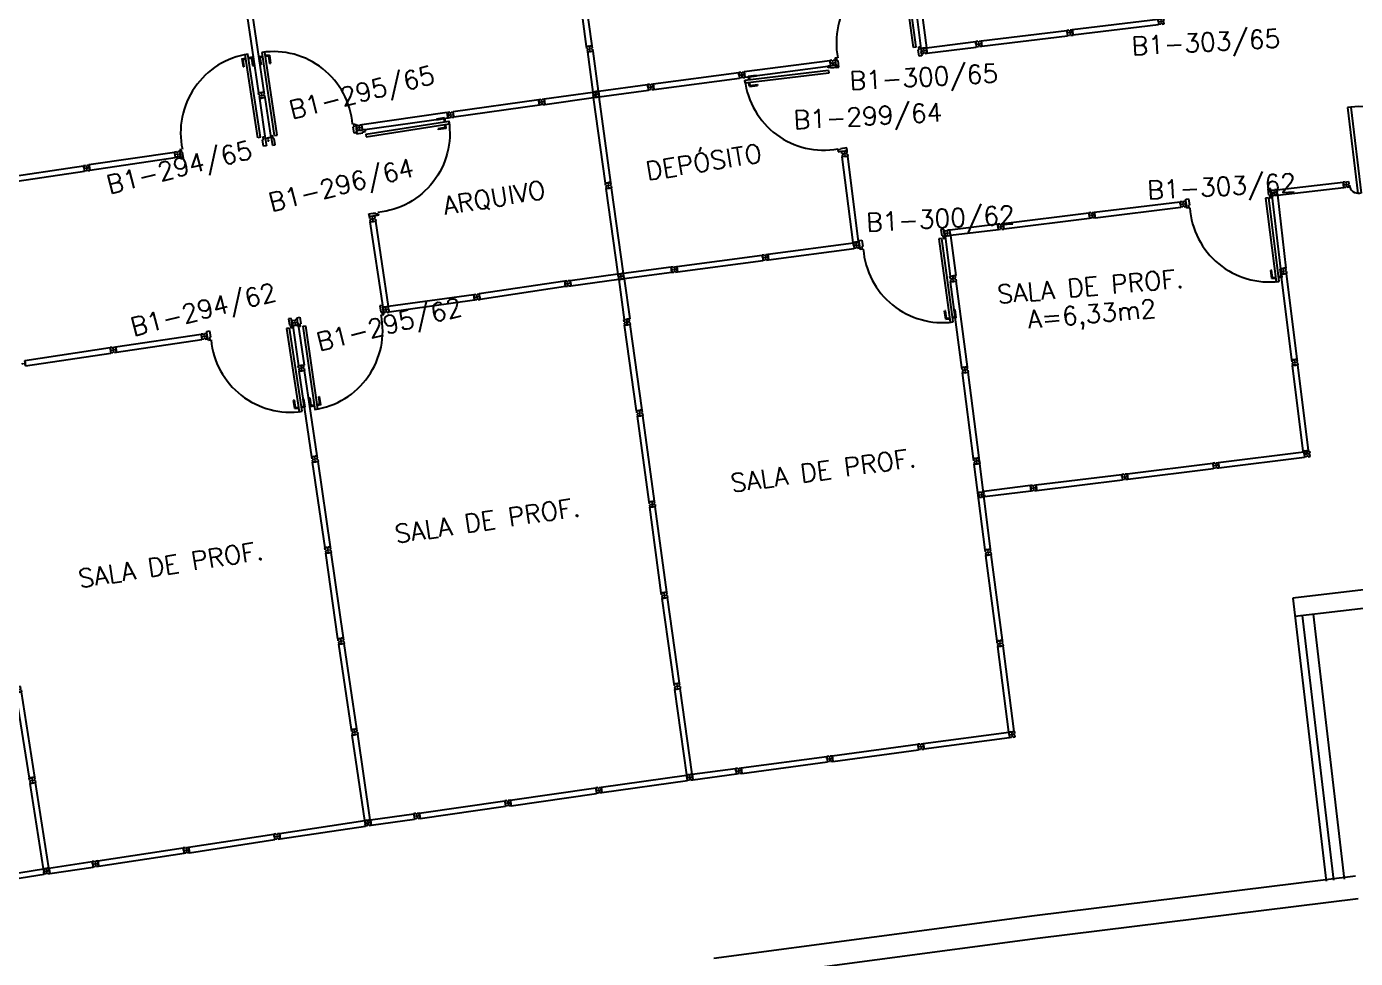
# Model space of a CAD drawing. Header units: millimetres. Extents: x 2757 to 3055, y 1102 to 1216.
# Drawn here: x 2847.41 to 2861.88, y 1186.53 to 1196.67 of the extents above; entities that cross this region are included whole.
import ezdxf

# ---------------------------------------------------------------- set-up
doc = ezdxf.new("R2010")
doc.units = ezdxf.units.MM
for name, color, linetype in [('BANC', 2, 'Continuous'), ('DIV', 2, 'Continuous'), ('ESC', 1, 'Continuous'), ('TEXTO', 2, 'Continuous'), ('TEXTO-ENDEREÇO', 2, 'Continuous'), ('ÁREA', 2, 'Continuous')]:
    doc.layers.add(name, color=color, linetype=linetype)
doc.styles.add('UNB-100', font='simplex.shx', dxfattribs={"height": 0.2})
doc.styles.add('UNB-100-1', font='simplex.shx', dxfattribs={"height": 0.2})

# ---------------------------------------------------------------- blocks, each defined once
blk = doc.blocks.new('DIVMT-SLC')
for p, q in [((-0.03, 0.03), (-0.03, 0.006)), ((-0.008, 0.03), (-0.03, 0.03)), ((-0.0185, 0.006), (-0.03, 0.006)), ((-0.0185, -0.006), (-0.0185, 0.006)), ((-0.008, 0.03), (-0.008, 0.02)), ((-0.008, 0.02), (0.008, 0.02)), ((-0.0051, 0), (0.0051, 0)), ((0.0051, 0), (-0.0051, 0)), ((-0.0051, 0), (0.0051, 0)), ((0, -0.0051), (0, 0.0051)), ((0, 0.0051), (0, -0.0051)), ((0.008, 0.03), (0.008, 0.02)), ((0.008, 0.03), (0.03, 0.03)), ((0.0205, 0.006), (0.03, 0.006)), ((0.0205, -0.006), (0.0205, 0.006)), ((0.0205, 0.006), (0.0205, -0.006)), ((0.0205, 0.006), (0.03, 0.006)), ((0.97, 0.03), (0.03, 0.03)), ((0.03, 0.006), (0.03, 0.03)), ((0.03, -0.03), (0.03, 0.03)), ((0.03, -0.005), (0.03, 0.005)), ((0.97, -0.03), (0.97, 0.03)), ((0.97, 0.03), (0.97, 0.009)), ((0.97, 0.009), (0.97, 0.027)), ((0.9795, 0.006), (0.97, 0.006)), ((0.97, -0.005), (0.97, 0.005)), ((0.9795, 0.006), (0.9795, -0.006)), ((1.0051, 0), (0.9949, 0)), ((1, 0.0051), (1, -0.0051)), ((-0.0185, -0.006), (-0.03, -0.006)), ((-0.03, -0.03), (-0.03, -0.006)), ((-0.008, -0.03), (-0.03, -0.03)), ((-0.008, -0.03), (-0.008, -0.02)), ((-0.008, -0.02), (0.008, -0.02)), ((0.008, -0.03), (0.008, -0.02)), ((0.008, -0.03), (0.03, -0.03)), ((0.0205, -0.006), (0.03, -0.006)), ((0.0205, -0.006), (0.03, -0.006)), ((0.03, -0.006), (0.03, -0.03)), ((0.97, -0.03), (0.03, -0.03)), ((0.9795, -0.006), (0.97, -0.006)), ((0.97, -0.009), (0.97, -0.027))]:
    blk.add_line(p, q)
blk = doc.blocks.new('PDV2D-SLC')
at = {"layer": 'DIV'}
for p, q in [((0.03, 0.05), (0.06, 0.05)), ((0.03, 0.035), (0.03, 0.05)), ((0.03, -0.035), (0.03, 0.035)), ((0.06, 0.05), (0.06, -0.02)), ((0.941, 0.05), (0.941, -0.02)), ((0.971, 0.05), (0.941, 0.05)), ((0.971, 0.035), (0.971, 0.05)), ((0.971, -0.035), (0.971, 0.035)), ((0.03, -0.05), (0.03, -0.035)), ((0.05, -0.05), (0.03, -0.05)), ((0.05, -0.02), (0.06, -0.02)), ((0.05, -0.02), (0.05, -0.05)), ((0.079, -0.05), (0.109, -0.05)), ((0.079, -0.05), (0.079, -0.965)), ((0.109, -0.05), (0.109, -0.965)), ((0.951, -0.02), (0.941, -0.02)), ((0.951, -0.02), (0.951, -0.05)), ((0.951, -0.05), (0.971, -0.05)), ((0.971, -0.05), (0.971, -0.035)), ((0.109, -0.965), (0.079, -0.965))]:
    blk.add_line(p, q, dxfattribs=at)
at = {"layer": 'DIV', "color": 1}
for p, q in [((0.036, -0.925), (0.036, -0.835)), ((0.046, -0.835), (0.036, -0.835)), ((0.046, -0.915), (0.046, -0.835)), ((0.141, -0.915), (0.141, -0.835)), ((0.141, -0.835), (0.151, -0.835)), ((0.151, -0.925), (0.151, -0.835)), ((0.036, -0.925), (0.076, -0.925)), ((0.046, -0.915), (0.076, -0.915)), ((0.141, -0.915), (0.111, -0.915)), ((0.151, -0.925), (0.111, -0.925))]:
    blk.add_line(p, q, dxfattribs=at)
blk.add_arc((0.076, -0.1), 0.865, 270, 3.3214, dxfattribs=at)
blk = doc.blocks.new('MTT-SLC')
for p, q in [((-0.008, 0.03), (-0.03, 0.03)), ((-0.03, 0.03), (-0.03, 0.006)), ((-0.0185, 0.006), (-0.03, 0.006)), ((-0.0185, -0.006), (-0.0185, 0.006)), ((-0.008, 0.03), (-0.008, 0.02)), ((-0.008, 0.02), (0.008, 0.02)), ((-0.0051, 0), (0.0051, 0)), ((0, -0.0051), (0, 0.0051)), ((0.008, 0.03), (0.03, 0.03)), ((0.008, 0.03), (0.008, 0.02)), ((0.0205, -0.006), (0.0205, 0.006)), ((0.0205, 0.006), (0.03, 0.006)), ((0.03, 0.006), (0.03, 0.03)), ((-0.03, -0.03), (-0.03, -0.006)), ((-0.0185, -0.006), (-0.03, -0.006)), ((-0.008, -0.03), (-0.03, -0.03)), ((-0.008, -0.02), (0.008, -0.02)), ((-0.008, -0.03), (-0.008, -0.02)), ((0.008, -0.03), (0.008, -0.02)), ((0.008, -0.03), (0.03, -0.03)), ((0.0205, -0.006), (0.03, -0.006)), ((0.03, -0.006), (0.03, -0.03))]:
    blk.add_line(p, q)
blk = doc.blocks.new('MDIVMT-SLC')
for p, q in [((-0.03, 0.03), (-0.03, 0.006)), ((-0.008, 0.03), (-0.03, 0.03)), ((-0.0185, 0.006), (-0.03, 0.006)), ((-0.0185, -0.006), (-0.0185, 0.006)), ((-0.008, 0.03), (-0.008, 0.02)), ((-0.008, 0.02), (0.008, 0.02)), ((-0.0051, 0), (0.0051, 0)), ((-0.0051, 0), (0.0051, 0)), ((0, -0.0051), (0, 0.0051)), ((0, -0.0051), (0, 0.0051)), ((0.008, 0.03), (0.008, 0.02)), ((0.008, 0.03), (0.03, 0.03)), ((0.0205, 0.006), (0.03, 0.006)), ((0.0205, -0.006), (0.0205, 0.006)), ((0.0205, 0.006), (0.03, 0.006)), ((0.0205, -0.006), (0.0205, 0.006)), ((0.03, 0.03), (0.03, -0.03)), ((0.03, 0.03), (0.47, 0.03)), ((0.03, 0.006), (0.03, 0.03)), ((0.03, 0.009), (0.03, 0.027)), ((0.03, 0.005), (0.03, -0.005)), ((0.47, 0.03), (0.47, -0.03)), ((0.4795, 0.006), (0.47, 0.006)), ((0.47, 0.005), (0.47, -0.005)), ((0.4795, -0.006), (0.4795, 0.006)), ((0.4949, 0), (0.5051, 0)), ((0.5051, 0), (0.4949, 0)), ((0.5, -0.0051), (0.5, 0.0051)), ((-0.0185, -0.006), (-0.03, -0.006)), ((-0.03, -0.03), (-0.03, -0.006)), ((-0.008, -0.03), (-0.03, -0.03)), ((-0.008, -0.03), (-0.008, -0.02)), ((-0.008, -0.02), (0.008, -0.02)), ((0.008, -0.03), (0.008, -0.02)), ((0.008, -0.03), (0.03, -0.03)), ((0.0205, -0.006), (0.03, -0.006)), ((0.0205, -0.006), (0.03, -0.006)), ((0.03, -0.006), (0.03, -0.03)), ((0.03, -0.03), (0.03, -0.009)), ((0.03, -0.009), (0.03, -0.027)), ((0.03, -0.03), (0.47, -0.03)), ((0.4795, -0.006), (0.47, -0.006))]:
    blk.add_line(p, q)
blk = doc.blocks.new('PDV2E-SLC')
at = {"layer": 'DIV', "color": 1}
for p, q in [((0.023, 0.925), (0.063, 0.925)), ((0.023, 0.925), (0.023, 0.835)), ((0.033, 0.915), (0.063, 0.915)), ((0.033, 0.915), (0.033, 0.835)), ((0.138, 0.925), (0.097, 0.925)), ((0.128, 0.915), (0.097, 0.915)), ((0.128, 0.915), (0.128, 0.835)), ((0.138, 0.925), (0.138, 0.835)), ((0.033, 0.835), (0.023, 0.835)), ((0.128, 0.835), (0.137, 0.835))]:
    blk.add_line(p, q, dxfattribs=at)
at = {"layer": 'DIV'}
for p, q in [((0.065, 0.05), (0.065, 0.965)), ((0.095, 0.965), (0.065, 0.965)), ((0.095, 0.05), (0.095, 0.965)), ((0.049, 0.05), (0.029, 0.05)), ((0.029, 0.05), (0.029, 0.035)), ((0.029, 0.035), (0.029, -0.035)), ((0.049, 0.02), (0.049, 0.05)), ((0.049, 0.02), (0.059, 0.02)), ((0.059, -0.05), (0.059, 0.02)), ((0.065, 0.05), (0.095, 0.05)), ((0.928, -0.05), (0.928, 0.02)), ((0.938, 0.02), (0.928, 0.02)), ((0.938, 0.05), (0.958, 0.05)), ((0.938, 0.02), (0.938, 0.05)), ((0.958, 0.05), (0.958, 0.035)), ((0.958, 0.035), (0.958, -0.035)), ((0.029, -0.035), (0.029, -0.05)), ((0.029, -0.05), (0.059, -0.05)), ((0.958, -0.05), (0.928, -0.05)), ((0.958, -0.035), (0.958, -0.05))]:
    blk.add_line(p, q, dxfattribs=at)
at = {"layer": 'DIV', "color": 1}
blk.add_arc((0.062, 0.1), 0.865, 356.6786, 90, dxfattribs=at)
blk = doc.blocks.new('PDVDP-SLC')
for p, q in [((0.112, 0.84), (0.112, -0.1)), ((0.147, 0.84), (0.112, 0.84)), ((0.147, 0.84), (0.147, -0.1)), ((1.853, 0.84), (1.888, 0.84)), ((1.853, 0.84), (1.853, -0.1)), ((1.888, 0.84), (1.888, -0.1)), ((0.009, 0), (-0.009, 0)), ((0, -0.012), (0, 0.01)), ((0.147, -0.1), (0.112, -0.1))]:
    blk.add_line(p, q)
for centre, radius, start, end in [((0.148, -0.002), 0.843, 0, 90), ((1.853, -0.002), 0.843, 90, 180), ((0.131, 0), 0.101, 180, 270), ((1.87, 0), 0.101, 270, 0)]:
    blk.add_arc(centre, radius, start, end)
blk = doc.blocks.new('ESCBSL-SLC')
for p, q in [((0.005, 3.105), (4.007, 3.105)), ((0.005, 3.105), (0.005, 2.905)), ((4.007, 3.105), (4.007, 0.005)), ((0.005, 2.905), (4.007, 2.905)), ((0.254, 1.755), (0.254, 2.905)), ((0.504, 1.755), (0.504, 2.905)), ((0.754, 1.755), (0.754, 2.905)), ((1.004, 1.755), (1.004, 2.905)), ((1.254, 1.755), (1.254, 2.905)), ((1.504, 1.755), (1.504, 2.905)), ((1.754, 1.755), (1.754, 2.905)), ((2.004, 1.755), (2.004, 2.905)), ((2.254, 1.755), (2.254, 2.905)), ((2.504, 1.755), (2.504, 2.905)), ((3.807, 2.905), (3.807, 0.005)), ((3.927, 2.905), (3.927, 0.005)), ((0.102, 1.755), (2.702, 1.755)), ((0.102, 1.755), (0.102, 1.655)), ((2.702, 1.755), (2.702, 1.152)), ((0.102, 1.655), (2.602, 1.655)), ((0.254, 1.555), (0.254, 1.655)), ((0.504, 1.555), (0.504, 1.655)), ((0.754, 1.555), (0.754, 1.655)), ((1.004, 1.555), (1.004, 1.655)), ((1.254, 1.555), (1.254, 1.655)), ((1.504, 1.555), (1.504, 1.655)), ((1.754, 1.555), (1.754, 1.655)), ((2.004, 1.555), (2.004, 1.655)), ((2.254, 1.555), (2.254, 1.655)), ((2.504, 1.252), (2.504, 1.655)), ((2.602, 1.655), (2.602, 1.252)), ((0.254, 1.555), (0.747, 1.555)), ((0.747, 1.555), (1.533, 1.555)), ((1.468, 1.555), (1.745, 1.555)), ((1.745, 1.555), (2.504, 1.555)), ((0.254, 1.352), (2.504, 1.352)), ((0.254, 1.252), (0.254, 1.352)), ((0.504, 1.252), (0.504, 1.352)), ((0.754, 1.252), (0.754, 1.352)), ((1.004, 1.252), (1.004, 1.352)), ((1.254, 1.252), (1.254, 1.352)), ((1.504, 1.252), (1.504, 1.352)), ((1.754, 1.252), (1.754, 1.352)), ((2.004, 1.252), (2.004, 1.352)), ((2.254, 1.252), (2.254, 1.352)), ((0.102, 1.252), (2.602, 1.252)), ((0.102, 1.252), (0.102, 1.152)), ((0.102, 1.152), (2.702, 1.152)), ((0.254, 0.005), (0.254, 1.152)), ((0.504, 0.005), (0.504, 1.152)), ((0.754, 0.005), (0.754, 1.152)), ((1.004, 0.005), (1.004, 1.152)), ((1.254, 0.005), (1.254, 1.152)), ((1.504, 0.005), (1.504, 1.152)), ((1.754, 0.005), (1.754, 1.152)), ((2.004, 0.005), (2.004, 1.152)), ((2.254, 0.005), (2.254, 1.152)), ((2.504, 0.005), (2.504, 1.152))]:
    blk.add_line(p, q)

msp = doc.modelspace()

# ---------------------------------------------------------------- linework, layer by layer
at = {"layer": 'BANC'}
for p, q in [((2861.878, 1187.431), (2858.386, 1186.998)), ((2861.908, 1187.183), (2858.417, 1186.75)), ((2858.384, 1186.998), (2854.896, 1186.535)), ((2858.417, 1186.75), (2854.929, 1186.287))]:
    msp.add_line(p, q, dxfattribs=at)
at = {"layer": 'DIV'}
for p, q in [((2857.767, 1196.513), (2857.745, 1196.51)), ((2857.767, 1196.513), (2857.768, 1196.503)), ((2857.783, 1196.514), (2857.804, 1196.517)), ((2857.783, 1196.514), (2857.784, 1196.505)), ((2857.804, 1196.517), (2857.807, 1196.493)), ((2857.177, 1196.408), (2857.187, 1196.409)), ((2857.182, 1196.403), (2857.181, 1196.413)), ((2857.201, 1196.417), (2857.211, 1196.418)), ((2857.203, 1196.405), (2857.201, 1196.417)), ((2857.203, 1196.405), (2857.212, 1196.406)), ((2857.208, 1196.441), (2857.745, 1196.51)), ((2857.208, 1196.441), (2857.215, 1196.382)), ((2857.21, 1196.421), (2857.208, 1196.439)), ((2857.211, 1196.417), (2857.212, 1196.407)), ((2857.212, 1196.403), (2857.215, 1196.385)), ((2857.215, 1196.382), (2857.212, 1196.403)), ((2857.215, 1196.382), (2857.752, 1196.45)), ((2857.745, 1196.51), (2857.752, 1196.45)), ((2857.748, 1196.486), (2857.745, 1196.51)), ((2857.757, 1196.487), (2857.748, 1196.486)), ((2857.757, 1196.487), (2857.748, 1196.486)), ((2857.748, 1196.485), (2857.749, 1196.475)), ((2857.759, 1196.475), (2857.749, 1196.474)), ((2857.759, 1196.475), (2857.749, 1196.474)), ((2857.749, 1196.474), (2857.752, 1196.45)), ((2857.774, 1196.453), (2857.752, 1196.45)), ((2857.759, 1196.475), (2857.757, 1196.487)), ((2857.757, 1196.487), (2857.759, 1196.475)), ((2857.784, 1196.505), (2857.768, 1196.503)), ((2857.783, 1196.484), (2857.773, 1196.483)), ((2857.773, 1196.483), (2857.783, 1196.484)), ((2857.783, 1196.484), (2857.773, 1196.483)), ((2857.789, 1196.465), (2857.773, 1196.463)), ((2857.774, 1196.453), (2857.773, 1196.463)), ((2857.779, 1196.479), (2857.778, 1196.489)), ((2857.778, 1196.489), (2857.779, 1196.479)), ((2857.79, 1196.455), (2857.789, 1196.465)), ((2857.79, 1196.455), (2857.812, 1196.458)), ((2857.796, 1196.492), (2857.807, 1196.493)), ((2857.796, 1196.492), (2857.797, 1196.48)), ((2857.797, 1196.48), (2857.809, 1196.481)), ((2857.812, 1196.458), (2857.809, 1196.481)), ((2853.048, 1195.885), (2853.578, 1195.96)), ((2853.578, 1195.96), (2853.586, 1195.9)), ((2853.591, 1195.937), (2853.581, 1195.936)), ((2853.581, 1195.935), (2853.583, 1195.925)), ((2853.592, 1195.926), (2853.591, 1195.937)), ((2853.617, 1195.935), (2853.607, 1195.934)), ((2853.607, 1195.934), (2853.617, 1195.935)), ((2853.607, 1195.934), (2853.617, 1195.935)), ((2853.612, 1195.929), (2853.611, 1195.939)), ((2853.612, 1195.929), (2853.611, 1195.939)), ((2853.631, 1195.943), (2853.641, 1195.944)), ((2853.633, 1195.931), (2853.631, 1195.943)), ((2853.633, 1195.931), (2853.642, 1195.932)), ((2853.638, 1195.968), (2854.174, 1196.041)), ((2853.638, 1195.968), (2853.645, 1195.908)), ((2853.64, 1195.947), (2853.638, 1195.965)), ((2853.641, 1195.943), (2853.642, 1195.933)), ((2853.645, 1195.908), (2854.182, 1195.981)), ((2854.196, 1196.044), (2854.174, 1196.041)), ((2854.177, 1196.017), (2854.174, 1196.041)), ((2854.174, 1196.041), (2854.182, 1195.981)), ((2854.186, 1196.018), (2854.177, 1196.017)), ((2854.186, 1196.018), (2854.177, 1196.017)), ((2854.177, 1196.016), (2854.178, 1196.006)), ((2854.188, 1196.006), (2854.179, 1196.005)), ((2854.188, 1196.006), (2854.179, 1196.005)), ((2854.179, 1196.005), (2854.182, 1195.981)), ((2854.203, 1195.984), (2854.182, 1195.981)), ((2854.186, 1196.018), (2854.188, 1196.006)), ((2854.188, 1196.006), (2854.186, 1196.018)), ((2854.196, 1196.044), (2854.197, 1196.034)), ((2854.213, 1196.036), (2854.197, 1196.034)), ((2854.213, 1196.016), (2854.202, 1196.014)), ((2854.202, 1196.014), (2854.213, 1196.016)), ((2854.213, 1196.016), (2854.202, 1196.014)), ((2854.218, 1195.996), (2854.202, 1195.994)), ((2854.203, 1195.984), (2854.202, 1195.994)), ((2854.207, 1196.02), (2854.208, 1196.01)), ((2854.208, 1196.01), (2854.207, 1196.02)), ((2854.212, 1196.046), (2854.233, 1196.049)), ((2854.212, 1196.046), (2854.213, 1196.036)), ((2854.219, 1195.986), (2854.218, 1195.996)), ((2854.219, 1195.986), (2854.241, 1195.989)), ((2854.225, 1196.023), (2854.237, 1196.025)), ((2854.225, 1196.023), (2854.227, 1196.011)), ((2854.227, 1196.011), (2854.238, 1196.013)), ((2854.233, 1196.049), (2854.237, 1196.025)), ((2854.241, 1195.989), (2854.238, 1196.013)), ((2853.01, 1195.88), (2852.989, 1195.877)), ((2852.989, 1195.877), (2852.992, 1195.853)), ((2853.003, 1195.854), (2852.992, 1195.853)), ((2853.005, 1195.842), (2852.993, 1195.841)), ((2852.997, 1195.817), (2852.993, 1195.841)), ((2853.019, 1195.82), (2852.997, 1195.817)), ((2853.005, 1195.842), (2853.003, 1195.854)), ((2853.01, 1195.88), (2853.012, 1195.87)), ((2853.012, 1195.87), (2853.028, 1195.872)), ((2853.017, 1195.85), (2853.027, 1195.852)), ((2853.017, 1195.85), (2853.027, 1195.852)), ((2853.017, 1195.83), (2853.033, 1195.832)), ((2853.019, 1195.82), (2853.017, 1195.83)), ((2853.023, 1195.846), (2853.022, 1195.856)), ((2853.023, 1195.846), (2853.022, 1195.856)), ((2853.026, 1195.882), (2853.048, 1195.885)), ((2853.026, 1195.882), (2853.028, 1195.872)), ((2853.034, 1195.822), (2853.033, 1195.832)), ((2853.034, 1195.822), (2853.056, 1195.825)), ((2853.042, 1195.86), (2853.051, 1195.861)), ((2853.042, 1195.86), (2853.051, 1195.861)), ((2853.043, 1195.848), (2853.042, 1195.86)), ((2853.043, 1195.848), (2853.042, 1195.86)), ((2853.043, 1195.848), (2853.053, 1195.849)), ((2853.043, 1195.848), (2853.053, 1195.849)), ((2853.051, 1195.861), (2853.048, 1195.885)), ((2853.048, 1195.885), (2853.056, 1195.825)), ((2853.051, 1195.864), (2853.048, 1195.882)), ((2853.051, 1195.86), (2853.053, 1195.85)), ((2853.053, 1195.849), (2853.056, 1195.825)), ((2853.053, 1195.846), (2853.056, 1195.828)), ((2853.056, 1195.825), (2853.053, 1195.846)), ((2853.056, 1195.825), (2853.586, 1195.9)), ((2853.592, 1195.926), (2853.583, 1195.924)), ((2853.645, 1195.908), (2853.643, 1195.929)), ((2853.643, 1195.929), (2853.645, 1195.911)), ((2861.022, 1194.897), (2861.746, 1194.98)), ((2861.029, 1194.838), (2861.752, 1194.92)), ((2861.767, 1194.983), (2861.746, 1194.98)), ((2861.748, 1194.956), (2861.746, 1194.98)), ((2861.752, 1194.92), (2861.746, 1194.98)), ((2861.758, 1194.957), (2861.748, 1194.956)), ((2861.758, 1194.957), (2861.748, 1194.956)), ((2861.749, 1194.945), (2861.748, 1194.955)), ((2861.759, 1194.945), (2861.75, 1194.944)), ((2861.759, 1194.945), (2861.75, 1194.944)), ((2861.75, 1194.944), (2861.752, 1194.92)), ((2861.774, 1194.923), (2861.752, 1194.92)), ((2861.759, 1194.945), (2861.758, 1194.957)), ((2861.758, 1194.957), (2861.759, 1194.945)), ((2861.767, 1194.983), (2861.769, 1194.973)), ((2861.784, 1194.974), (2861.769, 1194.973)), ((2861.789, 1194.935), (2861.773, 1194.933)), ((2861.774, 1194.923), (2861.773, 1194.933)), ((2861.784, 1194.954), (2861.774, 1194.953)), ((2861.774, 1194.953), (2861.784, 1194.954)), ((2861.784, 1194.954), (2861.774, 1194.953)), ((2861.779, 1194.949), (2861.778, 1194.959)), ((2861.778, 1194.959), (2861.779, 1194.949)), ((2861.783, 1194.984), (2861.805, 1194.987)), ((2861.783, 1194.984), (2861.784, 1194.974)), ((2861.79, 1194.925), (2861.789, 1194.935)), ((2861.79, 1194.925), (2861.812, 1194.927)), ((2861.796, 1194.962), (2861.808, 1194.963)), ((2861.798, 1194.95), (2861.796, 1194.962)), ((2861.798, 1194.95), (2861.809, 1194.951)), ((2861.805, 1194.987), (2861.808, 1194.963)), ((2861.812, 1194.927), (2861.809, 1194.951)), ((2860.962, 1194.892), (2860.986, 1194.895)), ((2860.965, 1194.87), (2860.962, 1194.892)), ((2860.965, 1194.87), (2860.975, 1194.872)), ((2860.967, 1194.854), (2860.977, 1194.856)), ((2860.967, 1194.854), (2860.969, 1194.833)), ((2861.029, 1194.84), (2860.969, 1194.833)), ((2860.993, 1194.836), (2860.969, 1194.833)), ((2860.969, 1194.833), (2860.99, 1194.835)), ((2860.969, 1194.833), (2861.063, 1194.038)), ((2860.99, 1194.835), (2860.972, 1194.833)), ((2860.975, 1194.872), (2860.977, 1194.856)), ((2860.987, 1194.884), (2860.986, 1194.895)), ((2860.987, 1194.884), (2860.999, 1194.885)), ((2860.99, 1194.865), (2861.001, 1194.867)), ((2860.99, 1194.865), (2861.001, 1194.867)), ((2860.991, 1194.863), (2861.001, 1194.865)), ((2860.992, 1194.845), (2861.004, 1194.846)), ((2860.992, 1194.845), (2861.004, 1194.846)), ((2860.992, 1194.845), (2860.993, 1194.836)), ((2860.992, 1194.845), (2860.993, 1194.836)), ((2861.004, 1194.837), (2860.994, 1194.836)), ((2860.995, 1194.871), (2860.996, 1194.861)), ((2860.995, 1194.871), (2860.996, 1194.861)), ((2860.995, 1194.869), (2860.996, 1194.859)), ((2861.022, 1194.899), (2860.998, 1194.897)), ((2860.999, 1194.885), (2860.998, 1194.897)), ((2861.004, 1194.846), (2861.005, 1194.837)), ((2861.004, 1194.846), (2861.005, 1194.837)), ((2861.005, 1194.837), (2861.029, 1194.84)), ((2861.008, 1194.837), (2861.026, 1194.839)), ((2861.024, 1194.878), (2861.014, 1194.876)), ((2861.014, 1194.876), (2861.016, 1194.86)), ((2861.015, 1194.872), (2861.025, 1194.873)), ((2861.015, 1194.872), (2861.017, 1194.86)), ((2861.026, 1194.862), (2861.016, 1194.86)), ((2861.017, 1194.86), (2861.026, 1194.861)), ((2861.024, 1194.878), (2861.022, 1194.899)), ((2861.022, 1194.897), (2861.025, 1194.876)), ((2861.029, 1194.838), (2861.022, 1194.897)), ((2861.025, 1194.876), (2861.022, 1194.894)), ((2861.026, 1194.862), (2861.025, 1194.872)), ((2861.026, 1194.862), (2861.029, 1194.84)), ((2861.027, 1194.859), (2861.029, 1194.841)), ((2861.029, 1194.84), (2861.122, 1194.045)), ((2857.985, 1194.522), (2857.464, 1194.458)), ((2858.007, 1194.525), (2857.985, 1194.522)), ((2857.988, 1194.498), (2857.985, 1194.522)), ((2857.992, 1194.462), (2857.985, 1194.522)), ((2857.985, 1194.522), (2857.987, 1194.501)), ((2857.987, 1194.501), (2857.985, 1194.519)), ((2857.997, 1194.499), (2857.988, 1194.498)), ((2857.997, 1194.499), (2857.988, 1194.498)), ((2857.989, 1194.487), (2857.988, 1194.497)), ((2857.998, 1194.487), (2857.989, 1194.486)), ((2857.998, 1194.487), (2857.989, 1194.486)), ((2857.989, 1194.486), (2857.992, 1194.462)), ((2857.997, 1194.499), (2857.998, 1194.487)), ((2857.997, 1194.499), (2857.998, 1194.487)), ((2858.007, 1194.525), (2858.008, 1194.515)), ((2858.024, 1194.517), (2858.008, 1194.515)), ((2858.023, 1194.497), (2858.013, 1194.495)), ((2858.023, 1194.497), (2858.013, 1194.495)), ((2858.017, 1194.501), (2858.019, 1194.491)), ((2858.017, 1194.501), (2858.019, 1194.491)), ((2858.022, 1194.527), (2858.044, 1194.529)), ((2858.022, 1194.527), (2858.024, 1194.517)), ((2858.036, 1194.504), (2858.047, 1194.506)), ((2858.036, 1194.504), (2858.037, 1194.492)), ((2858.037, 1194.492), (2858.049, 1194.494)), ((2858.044, 1194.529), (2858.047, 1194.506)), ((2858.052, 1194.47), (2858.049, 1194.494)), ((2857.443, 1194.425), (2857.433, 1194.424)), ((2857.433, 1194.424), (2857.443, 1194.425)), ((2857.438, 1194.43), (2857.439, 1194.42)), ((2857.458, 1194.433), (2857.467, 1194.434)), ((2857.458, 1194.433), (2857.459, 1194.421)), ((2857.459, 1194.421), (2857.469, 1194.422)), ((2857.472, 1194.399), (2857.464, 1194.458)), ((2857.469, 1194.423), (2857.467, 1194.433)), ((2857.992, 1194.462), (2857.472, 1194.399)), ((2857.989, 1194.483), (2857.992, 1194.465)), ((2858.014, 1194.465), (2857.992, 1194.462)), ((2858.028, 1194.477), (2858.013, 1194.475)), ((2858.014, 1194.465), (2858.013, 1194.475)), ((2858.03, 1194.467), (2858.028, 1194.477)), ((2858.03, 1194.467), (2858.052, 1194.47)), ((2854.431, 1194.055), (2853.911, 1193.987)), ((2854.453, 1194.058), (2854.431, 1194.055)), ((2854.431, 1194.055), (2854.433, 1194.034)), ((2854.439, 1193.996), (2854.431, 1194.055)), ((2854.434, 1194.031), (2854.431, 1194.055)), ((2854.433, 1194.034), (2854.431, 1194.052)), ((2854.453, 1194.058), (2854.454, 1194.048)), ((2854.468, 1194.06), (2854.49, 1194.063)), ((2854.468, 1194.06), (2854.47, 1194.05)), ((2854.49, 1194.063), (2854.493, 1194.039)), ((2853.31, 1193.908), (2853.331, 1193.911)), ((2853.31, 1193.908), (2853.311, 1193.898)), ((2853.331, 1193.911), (2853.851, 1193.982)), ((2853.335, 1193.887), (2853.331, 1193.911)), ((2853.331, 1193.911), (2853.34, 1193.851)), ((2853.334, 1193.89), (2853.332, 1193.908)), ((2853.34, 1193.851), (2853.859, 1193.923)), ((2853.851, 1193.982), (2853.859, 1193.923)), ((2853.864, 1193.96), (2853.854, 1193.958)), ((2853.854, 1193.957), (2853.856, 1193.948)), ((2853.865, 1193.948), (2853.856, 1193.947)), ((2853.865, 1193.948), (2853.864, 1193.96)), ((2853.89, 1193.957), (2853.88, 1193.956)), ((2853.88, 1193.956), (2853.89, 1193.957)), ((2853.88, 1193.952), (2853.89, 1193.954)), ((2853.89, 1193.954), (2853.88, 1193.952)), ((2853.885, 1193.952), (2853.884, 1193.962)), ((2853.884, 1193.958), (2853.886, 1193.948)), ((2853.905, 1193.962), (2853.914, 1193.963)), ((2853.905, 1193.962), (2853.906, 1193.95)), ((2853.906, 1193.95), (2853.916, 1193.951)), ((2853.919, 1193.927), (2853.911, 1193.987)), ((2853.915, 1193.952), (2853.914, 1193.962)), ((2854.439, 1193.996), (2853.919, 1193.927)), ((2854.443, 1194.033), (2854.434, 1194.031)), ((2854.443, 1194.033), (2854.434, 1194.031)), ((2854.435, 1194.02), (2854.434, 1194.03)), ((2854.445, 1194.021), (2854.435, 1194.019)), ((2854.445, 1194.021), (2854.435, 1194.019)), ((2854.435, 1194.019), (2854.439, 1193.996)), ((2854.436, 1194.016), (2854.438, 1193.999)), ((2854.46, 1193.998), (2854.439, 1193.996)), ((2854.443, 1194.033), (2854.445, 1194.021)), ((2854.443, 1194.033), (2854.445, 1194.021)), ((2854.47, 1194.05), (2854.454, 1194.048)), ((2854.469, 1194.03), (2854.459, 1194.029)), ((2854.469, 1194.03), (2854.459, 1194.029)), ((2854.475, 1194.01), (2854.459, 1194.008)), ((2854.46, 1193.998), (2854.459, 1194.008)), ((2854.464, 1194.034), (2854.465, 1194.024)), ((2854.464, 1194.034), (2854.465, 1194.024)), ((2854.476, 1194.001), (2854.475, 1194.01)), ((2854.476, 1194.001), (2854.498, 1194.003)), ((2854.482, 1194.038), (2854.493, 1194.039)), ((2854.482, 1194.038), (2854.483, 1194.026)), ((2854.483, 1194.026), (2854.495, 1194.027)), ((2854.498, 1194.003), (2854.495, 1194.027)), ((2861.122, 1194.045), (2861.063, 1194.038)), ((2861.088, 1194.032), (2861.087, 1194.041)), ((2861.098, 1194.042), (2861.088, 1194.041)), ((2861.088, 1194.032), (2861.1, 1194.033)), ((2861.091, 1194.011), (2861.101, 1194.013)), ((2861.097, 1194.007), (2861.096, 1194.017)), ((2861.096, 1194.017), (2861.097, 1194.007)), ((2861.1, 1194.033), (2861.099, 1194.042)), ((2853.294, 1193.906), (2853.272, 1193.903)), ((2853.272, 1193.903), (2853.275, 1193.879)), ((2853.287, 1193.88), (2853.275, 1193.879)), ((2853.288, 1193.868), (2853.277, 1193.867)), ((2853.28, 1193.843), (2853.277, 1193.867)), ((2853.302, 1193.846), (2853.28, 1193.843)), ((2853.288, 1193.868), (2853.287, 1193.88)), ((2853.294, 1193.906), (2853.295, 1193.896)), ((2853.295, 1193.896), (2853.311, 1193.898)), ((2853.301, 1193.876), (2853.311, 1193.878)), ((2853.301, 1193.876), (2853.311, 1193.878)), ((2853.301, 1193.856), (2853.316, 1193.858)), ((2853.302, 1193.846), (2853.301, 1193.856)), ((2853.306, 1193.872), (2853.305, 1193.882)), ((2853.306, 1193.872), (2853.305, 1193.882)), ((2853.318, 1193.848), (2853.316, 1193.858)), ((2853.318, 1193.848), (2853.34, 1193.851)), ((2853.325, 1193.886), (2853.335, 1193.887)), ((2853.325, 1193.886), (2853.335, 1193.887)), ((2853.327, 1193.874), (2853.325, 1193.886)), ((2853.327, 1193.874), (2853.325, 1193.886)), ((2853.327, 1193.874), (2853.336, 1193.875)), ((2853.327, 1193.874), (2853.336, 1193.875)), ((2853.335, 1193.886), (2853.336, 1193.876)), ((2853.336, 1193.875), (2853.34, 1193.851)), ((2853.337, 1193.872), (2853.339, 1193.854)), ((2853.34, 1193.851), (2853.337, 1193.872)), ((2857.751, 1191.944), (2857.762, 1191.946)), ((2857.762, 1191.946), (2857.751, 1191.944)), ((2857.756, 1191.95), (2857.757, 1191.94)), ((2857.776, 1191.953), (2857.786, 1191.955)), ((2857.776, 1191.953), (2857.778, 1191.941)), ((2857.778, 1191.941), (2857.787, 1191.943)), ((2857.79, 1191.919), (2857.783, 1191.978)), ((2857.787, 1191.944), (2857.786, 1191.954)), ((2858.341, 1191.679), (2857.835, 1191.615)), ((2858.342, 1191.679), (2857.835, 1191.615)), ((2858.349, 1191.619), (2857.842, 1191.555)), ((2858.364, 1191.681), (2858.342, 1191.679)), ((2858.345, 1191.655), (2858.342, 1191.679)), ((2858.349, 1191.619), (2858.342, 1191.679)), ((2858.342, 1191.679), (2858.344, 1191.658)), ((2858.344, 1191.658), (2858.342, 1191.676)), ((2858.354, 1191.656), (2858.345, 1191.655)), ((2858.354, 1191.656), (2858.345, 1191.655)), ((2858.346, 1191.644), (2858.345, 1191.654)), ((2858.355, 1191.644), (2858.346, 1191.643)), ((2858.355, 1191.644), (2858.346, 1191.643)), ((2858.346, 1191.643), (2858.349, 1191.619)), ((2858.346, 1191.64), (2858.349, 1191.622)), ((2858.371, 1191.622), (2858.349, 1191.619)), ((2858.354, 1191.656), (2858.355, 1191.644)), ((2858.354, 1191.656), (2858.355, 1191.644)), ((2858.364, 1191.681), (2858.365, 1191.671)), ((2858.381, 1191.673), (2858.365, 1191.671)), ((2858.38, 1191.653), (2858.37, 1191.652)), ((2858.38, 1191.653), (2858.37, 1191.652)), ((2858.385, 1191.634), (2858.37, 1191.632)), ((2858.371, 1191.622), (2858.37, 1191.632)), ((2858.374, 1191.658), (2858.376, 1191.648)), ((2858.374, 1191.658), (2858.376, 1191.648)), ((2858.379, 1191.683), (2858.401, 1191.686)), ((2858.379, 1191.683), (2858.381, 1191.673)), ((2858.387, 1191.624), (2858.385, 1191.634)), ((2858.387, 1191.624), (2858.408, 1191.626)), ((2858.393, 1191.661), (2858.404, 1191.662)), ((2858.393, 1191.661), (2858.394, 1191.649)), ((2858.394, 1191.649), (2858.406, 1191.65)), ((2858.401, 1191.686), (2858.404, 1191.662)), ((2858.408, 1191.626), (2858.406, 1191.65)), ((2854.659, 1188.538), (2855.132, 1188.6)), ((2855.154, 1188.603), (2855.132, 1188.6)), ((2855.132, 1188.6), (2855.14, 1188.541)), ((2855.135, 1188.577), (2855.132, 1188.6)), ((2855.145, 1188.578), (2855.135, 1188.577)), ((2855.145, 1188.578), (2855.135, 1188.577)), ((2855.135, 1188.576), (2855.137, 1188.566)), ((2855.146, 1188.566), (2855.137, 1188.565)), ((2855.146, 1188.566), (2855.137, 1188.565)), ((2855.137, 1188.565), (2855.14, 1188.541)), ((2855.146, 1188.566), (2855.145, 1188.578)), ((2855.145, 1188.578), (2855.146, 1188.566)), ((2855.154, 1188.603), (2855.155, 1188.594)), ((2855.171, 1188.596), (2855.155, 1188.594)), ((2855.171, 1188.576), (2855.161, 1188.574)), ((2855.161, 1188.574), (2855.171, 1188.576)), ((2855.171, 1188.576), (2855.161, 1188.574)), ((2855.176, 1188.556), (2855.161, 1188.554)), ((2855.166, 1188.57), (2855.165, 1188.58)), ((2855.165, 1188.58), (2855.166, 1188.57)), ((2855.17, 1188.606), (2855.191, 1188.609)), ((2855.17, 1188.606), (2855.171, 1188.596)), ((2855.178, 1188.546), (2855.176, 1188.556)), ((2855.183, 1188.583), (2855.195, 1188.585)), ((2855.183, 1188.583), (2855.185, 1188.572)), ((2855.185, 1188.572), (2855.196, 1188.573)), ((2855.191, 1188.609), (2855.195, 1188.585)), ((2855.2, 1188.549), (2855.196, 1188.573)), ((2854.628, 1188.503), (2854.638, 1188.505)), ((2854.634, 1188.499), (2854.632, 1188.509)), ((2854.652, 1188.513), (2854.662, 1188.514)), ((2854.654, 1188.501), (2854.652, 1188.513)), ((2854.654, 1188.501), (2854.664, 1188.502)), ((2854.659, 1188.538), (2854.667, 1188.479)), ((2854.661, 1188.517), (2854.659, 1188.535)), ((2854.662, 1188.513), (2854.663, 1188.503)), ((2854.664, 1188.499), (2854.666, 1188.482)), ((2854.667, 1188.479), (2854.664, 1188.499)), ((2854.667, 1188.479), (2855.14, 1188.541)), ((2855.162, 1188.544), (2855.14, 1188.541)), ((2855.162, 1188.544), (2855.161, 1188.554)), ((2855.178, 1188.546), (2855.2, 1188.549)), ((2851.125, 1188.008), (2851.135, 1188.01)), ((2851.131, 1188.004), (2851.13, 1188.014)), ((2851.15, 1188.018), (2851.159, 1188.019)), ((2851.152, 1188.006), (2851.15, 1188.018)), ((2851.152, 1188.006), (2851.161, 1188.007)), ((2851.156, 1188.043), (2851.628, 1188.109)), ((2851.156, 1188.043), (2851.165, 1187.984)), ((2851.159, 1188.022), (2851.156, 1188.04)), ((2851.159, 1188.018), (2851.161, 1188.008)), ((2851.161, 1188.004), (2851.164, 1187.987)), ((2851.165, 1187.984), (2851.161, 1188.004)), ((2851.165, 1187.984), (2851.637, 1188.05)), ((2851.65, 1188.113), (2851.628, 1188.109)), ((2851.628, 1188.109), (2851.637, 1188.05)), ((2851.632, 1188.086), (2851.628, 1188.109)), ((2851.641, 1188.087), (2851.632, 1188.086)), ((2851.641, 1188.087), (2851.632, 1188.086)), ((2851.632, 1188.085), (2851.634, 1188.075)), ((2851.643, 1188.075), (2851.634, 1188.074)), ((2851.643, 1188.075), (2851.634, 1188.074)), ((2851.634, 1188.074), (2851.637, 1188.05)), ((2851.659, 1188.053), (2851.637, 1188.05)), ((2851.643, 1188.075), (2851.641, 1188.087)), ((2851.641, 1188.087), (2851.643, 1188.075)), ((2851.65, 1188.113), (2851.652, 1188.103)), ((2851.668, 1188.105), (2851.652, 1188.103)), ((2851.668, 1188.085), (2851.658, 1188.083)), ((2851.658, 1188.083), (2851.668, 1188.085)), ((2851.668, 1188.085), (2851.658, 1188.083)), ((2851.673, 1188.066), (2851.658, 1188.063)), ((2851.659, 1188.053), (2851.658, 1188.063)), ((2851.663, 1188.079), (2851.662, 1188.089)), ((2851.662, 1188.089), (2851.663, 1188.079)), ((2851.666, 1188.115), (2851.688, 1188.118)), ((2851.666, 1188.115), (2851.668, 1188.105)), ((2851.675, 1188.056), (2851.673, 1188.066)), ((2851.675, 1188.056), (2851.697, 1188.059)), ((2851.68, 1188.093), (2851.691, 1188.095)), ((2851.68, 1188.093), (2851.682, 1188.081)), ((2851.682, 1188.081), (2851.693, 1188.083)), ((2851.688, 1188.118), (2851.691, 1188.095)), ((2851.697, 1188.059), (2851.693, 1188.083)), ((2847.657, 1187.518), (2848.129, 1187.589)), ((2848.151, 1187.592), (2848.129, 1187.589)), ((2848.129, 1187.589), (2848.139, 1187.529)), ((2848.133, 1187.565), (2848.129, 1187.589)), ((2848.142, 1187.566), (2848.133, 1187.565)), ((2848.142, 1187.566), (2848.133, 1187.565)), ((2848.133, 1187.564), (2848.135, 1187.554)), ((2848.144, 1187.554), (2848.135, 1187.553)), ((2848.144, 1187.554), (2848.135, 1187.553)), ((2848.135, 1187.553), (2848.139, 1187.529)), ((2848.144, 1187.554), (2848.142, 1187.566)), ((2848.142, 1187.566), (2848.144, 1187.554)), ((2848.151, 1187.592), (2848.153, 1187.582)), ((2848.168, 1187.585), (2848.153, 1187.582)), ((2848.169, 1187.564), (2848.159, 1187.563)), ((2848.159, 1187.563), (2848.169, 1187.564)), ((2848.169, 1187.564), (2848.159, 1187.563)), ((2848.175, 1187.545), (2848.159, 1187.543)), ((2848.16, 1187.533), (2848.159, 1187.543)), ((2848.164, 1187.559), (2848.163, 1187.569)), ((2848.163, 1187.569), (2848.164, 1187.559)), ((2848.167, 1187.595), (2848.189, 1187.598)), ((2848.167, 1187.595), (2848.168, 1187.585)), ((2848.176, 1187.535), (2848.175, 1187.545)), ((2848.181, 1187.572), (2848.192, 1187.574)), ((2848.181, 1187.572), (2848.183, 1187.561)), ((2848.183, 1187.561), (2848.194, 1187.562)), ((2848.189, 1187.598), (2848.192, 1187.574)), ((2848.198, 1187.539), (2848.194, 1187.562)), ((2847.627, 1187.483), (2847.637, 1187.485)), ((2847.633, 1187.479), (2847.631, 1187.489)), ((2847.651, 1187.493), (2847.661, 1187.494)), ((2847.653, 1187.481), (2847.651, 1187.493)), ((2847.653, 1187.481), (2847.663, 1187.483)), ((2847.657, 1187.518), (2847.666, 1187.459)), ((2847.66, 1187.497), (2847.658, 1187.515)), ((2847.661, 1187.493), (2847.663, 1187.484)), ((2847.663, 1187.48), (2847.666, 1187.462)), ((2847.666, 1187.459), (2847.663, 1187.48)), ((2847.666, 1187.459), (2848.139, 1187.529)), ((2848.16, 1187.533), (2848.139, 1187.529)), ((2848.176, 1187.535), (2848.198, 1187.539))]:
    msp.add_line(p, q, dxfattribs=at)

# ---------------------------------------------------------------- block references
for name, p, rotation in [('DIVMT-SLC', (2853.408, 1197.42), 277.8357891157431), ('PDV2D-SLC', (2857.182, 1196.408), 187.7176117476949), ('DIVMT-SLC', (2849.83, 1196.914), 278.3235974490764), ('MDIVMT-SLC', (2857.119, 1196.904), 277.2610465976407), ('DIVMT-SLC', (2859.763, 1196.728), 186.8788695165031), ('PDV2E-SLC', (2850.054, 1195.427), 8.313753606773414), ('DIVMT-SLC', (2858.771, 1196.605), 186.9822163252502), ('PDV2D-SLC', (2850.046, 1195.43), 188.6932117476949), ('MDIVMT-SLC', (2853.544, 1196.43), 277.748854930974), ('MTT-SLC', (2857.182, 1196.408), 7.315051221047248), ('DIVMT-SLC', (2856.19, 1196.277), 187.3666695165031), ('PDV2D-SLC', (2856.182, 1196.28), 276.8194830104586), ('DIVMT-SLC', (2855.199, 1196.145), 187.4700163252503), ('MDIVMT-SLC', (2849.974, 1195.925), 278.2366632643074), ('DIVMT-SLC', (2853.612, 1195.934), 277.8357891157431), ('MTT-SLC', (2853.612, 1195.934), 7.802851221047272), ('PDVDP-SLC', (2861.783, 1194.943), 6.93728874420111), ('DIVMT-SLC', (2852.032, 1195.711), 7.969154392854739), ('DIVMT-SLC', (2851.037, 1195.571), 8.058426556045656), ('DIVMT-SLC', (2849.057, 1195.282), 188.3422695165031), ('DIVMT-SLC', (2848.068, 1195.133), 188.4456163252503), ('DIVMT-SLC', (2853.748, 1194.944), 278.0153319215374), ('DIVMT-SLC', (2860.003, 1194.741), 186.9988643700644), ('PDV2E-SLC', (2860.989, 1194.866), 187.1861210881017), ('DIVMT-SLC', (2859.01, 1194.62), 187.107557091011), ('DIVMT-SLC', (2851.18, 1194.582), 278.5031402548708), ('PDV2E-SLC', (2857.432, 1194.424), 187.6739210881017), ('MDIVMT-SLC', (2857.438, 1194.425), 277.3947761808071), ('DIVMT-SLC', (2856.447, 1194.292), 187.4866643700644), ('DIVMT-SLC', (2855.456, 1194.161), 187.595357091011), ('DIVMT-SLC', (2852.317, 1193.73), 8.43720231632096), ('MDIVMT-SLC', (2853.885, 1193.953), 277.8825845141404), ('DIVMT-SLC', (2857.498, 1193.928), 277.5275235882041), ('DIVMT-SLC', (2861.096, 1194.012), 277.0397152548708), ('PDV2D-SLC', (2850.336, 1193.451), 8.170655096325248), ('DIVMT-SLC', (2851.326, 1193.592), 7.925813039210589), ('PDV2E-SLC', (2850.33, 1193.451), 188.6495210881017), ('MDIVMT-SLC', (2850.336, 1193.451), 278.3703928474737), ('DIVMT-SLC', (2853.949, 1193.457), 278.0153319215374), ('DIVMT-SLC', (2849.347, 1193.301), 188.4622643700644), ('DIVMT-SLC', (2848.358, 1193.154), 188.5709570910109), ('DIVMT-SLC', (2861.219, 1193.019), 277.0397152548708), ('DIVMT-SLC', (2850.405, 1192.956), 278.5031402548708), ('DIVMT-SLC', (2857.629, 1192.937), 277.2990458919032), ('DIVMT-SLC', (2854.089, 1192.467), 277.7868542252365), ('DIVMT-SLC', (2861.352, 1192.021), 187.1144106208173), ('DIVMT-SLC', (2850.553, 1191.967), 278.2746625585699), ('DIVMT-SLC', (2857.756, 1191.945), 277.1554725855575), ('DIVMT-SLC', (2860.36, 1191.897), 187.1090319889523), ('DIVMT-SLC', (2859.368, 1191.774), 186.9495143293627), ('MTT-SLC', (2857.809, 1191.581), 277.5275235882041), ('DIVMT-SLC', (2854.224, 1191.476), 277.6432809188909), ('DIVMT-SLC', (2850.696, 1190.977), 278.1310892522242), ('DIVMT-SLC', (2857.881, 1190.953), 277.4898455406266), ('DIVMT-SLC', (2854.357, 1190.485), 277.9776538739599), ('DIVMT-SLC', (2850.838, 1189.987), 278.4654622072932), ('DIVMT-SLC', (2858.011, 1189.961), 277.3895391082074), ('DIVMT-SLC', (2847.323, 1189.46), 278.9532705406265), ('DIVMT-SLC', (2854.496, 1189.495), 277.8773474415407), ('DIVMT-SLC', (2850.985, 1188.998), 278.365155774874), ('DIVMT-SLC', (2858.14, 1188.97), 187.5492496527135), ('DIVMT-SLC', (2857.148, 1188.838), 187.7435354532434), ('DIVMT-SLC', (2856.157, 1188.706), 187.6547647575261), ('DIVMT-SLC', (2847.478, 1188.472), 278.8529641082073), ('DIVMT-SLC', (2854.633, 1188.504), 188.0370496527135), ('MTT-SLC', (2854.633, 1188.504), 7.573256325960298), ('DIVMT-SLC', (2853.643, 1188.364), 188.2313354532433), ('DIVMT-SLC', (2852.653, 1188.224), 188.1425647575261), ('DIVMT-SLC', (2851.13, 1188.009), 188.5248496527135), ('MTT-SLC', (2851.13, 1188.009), 8.06105632596032), ('DIVMT-SLC', (2850.141, 1187.861), 188.7191354532434), ('DIVMT-SLC', (2849.153, 1187.712), 188.6303647575261), ('DIVMT-SLC', (2847.632, 1187.484), 189.0126496527135), ('MTT-SLC', (2847.632, 1187.484), 8.548856325960294)]:
    msp.add_blockref(name, p, dxfattribs=dict(at, rotation=rotation))
at = {"layer": 'DIV', "xscale": -1}
for name, p, rotation in [('PDV2D-SLC', (2851.045, 1195.572), 98.85537291911373), ('DIVMT-SLC', (2856.319, 1195.289), 97.17171567470149)]:
    msp.add_blockref(name, p, dxfattribs=dict(at, rotation=rotation))
at = {"layer": 'DIV', "xscale": 0.008351128563390375, "yscale": -0.004051456008483001, "zscale": 0.008351128563390375, "rotation": 339.9999999999999}
msp.add_blockref('DIVMT-SLC', (2850.046, 1195.43), dxfattribs=at)
at = {"layer": 'ESC', "xscale": -1, "rotation": 6.711842148510287}
msp.add_blockref('ESCBSL-SLC', (2865.539, 1187.838), dxfattribs=at)

# ---------------------------------------------------------------- texts
at = {"layer": 'TEXTO', "style": 'UNB-100'}
for s, rotation, p in [('DEPÓSITO', 9.1405, (2854.17, 1194.998)), ('ARQUIVO', 9.365, (2851.966, 1194.621)), ('SALA DE PROF.', 5.0175, (2857.989, 1193.657)), ('SALA DE PROF.', 7.9944, (2855.093, 1191.603)), ('SALA DE PROF.', 8.4603, (2851.439, 1191.05)), ('SALA DE PROF.', 8.8457, (2847.994, 1190.564))]:
    msp.add_text(s, height=0.2, rotation=rotation, dxfattribs=at).set_placement(p)
at = {"layer": 'TEXTO-ENDEREÇO', "style": 'UNB-100-1'}
for s, rotation, p in [('B1-303/65', 3.0253, (2859.447, 1196.36)), ('B1-295/65', 14.0866, (2850.301, 1195.663)), ('B1-300/65', 3.0253, (2856.377, 1195.981)), ('B1-299/64', 3.0253, (2855.769, 1195.556)), ('B1-294/65', 14.0866, (2848.315, 1194.848)), ('B1-296/64', 14.0866, (2850.078, 1194.656)), ('B1-303/62', 3.0253, (2859.618, 1194.791)), ('B1-300/62', 3.0253, (2856.557, 1194.441)), ('B1-294/62', 14.0866, (2848.576, 1193.301)), ('B1-295/62', 14.0866, (2850.599, 1193.139))]:
    msp.add_text(s, height=0.2, rotation=rotation, dxfattribs=at).set_placement(p)
at = {"layer": 'ÁREA', "style": 'UNB-100'}
msp.add_text('A=6,33m2', height=0.2, rotation=5.0175, dxfattribs=at).set_placement((2858.317, 1193.386))

doc.saveas('drawing.dxf')
